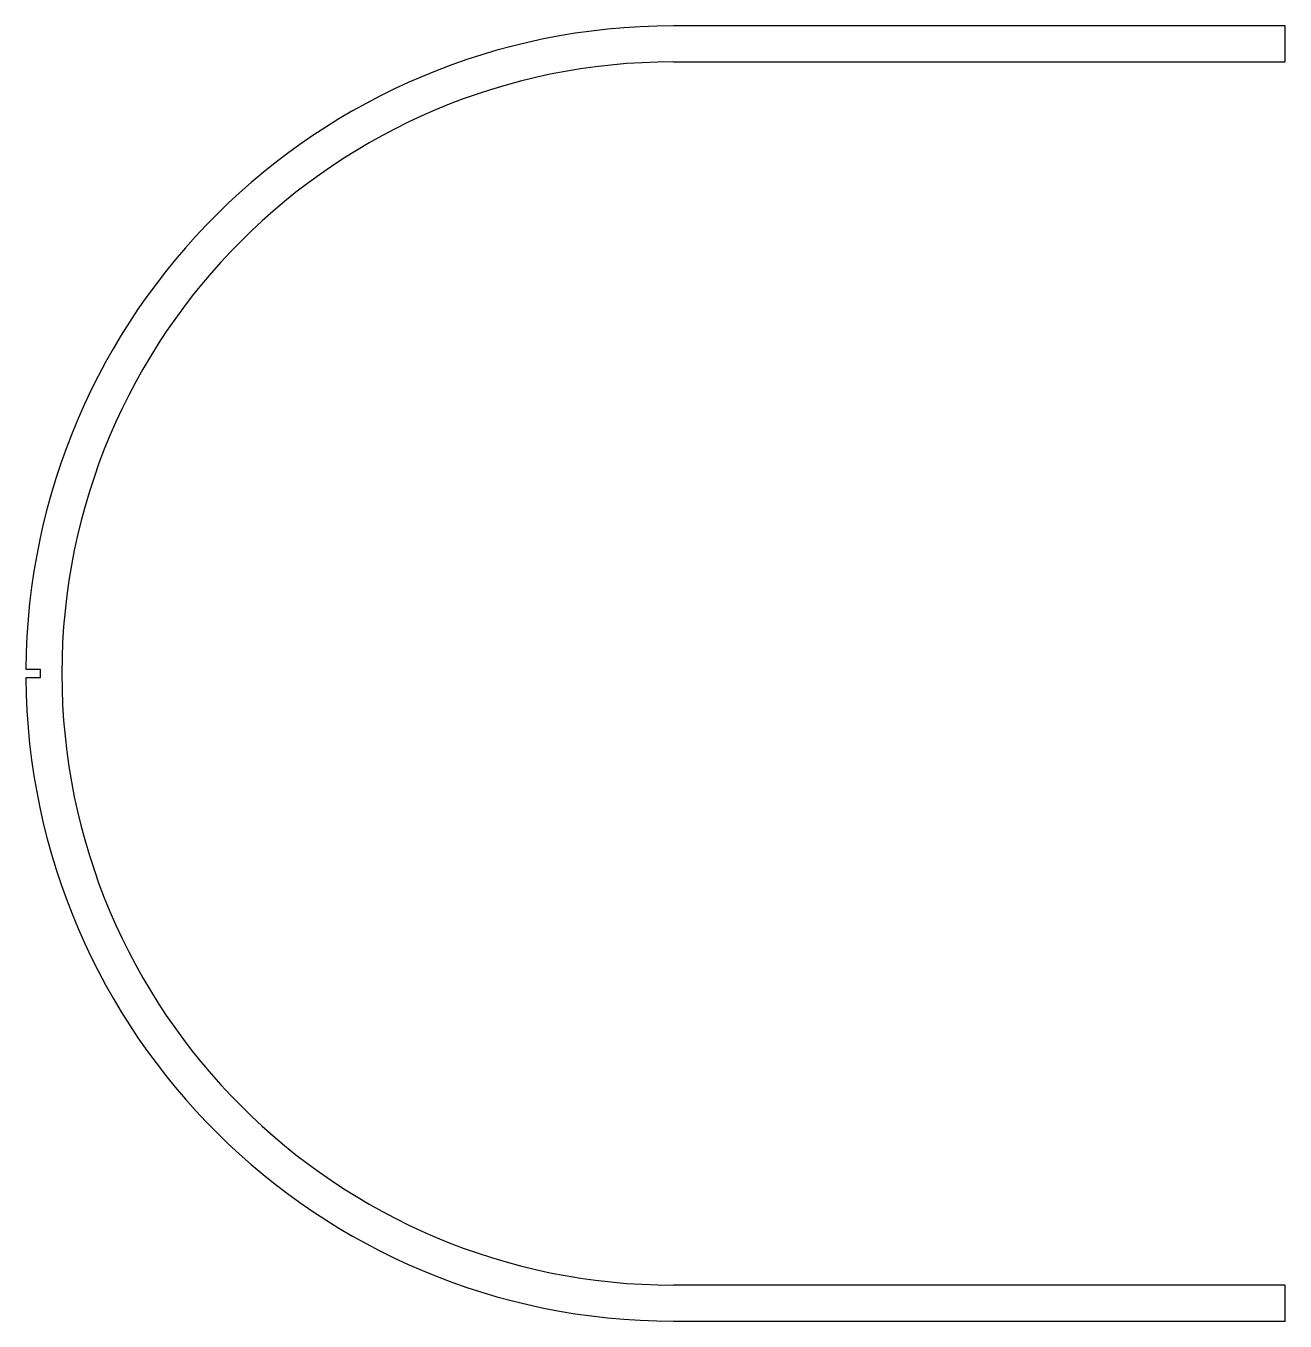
# Model space of a CAD drawing. Extents: x -900 to 850, y -900 to 900.
import ezdxf

# ---------------------------------------------------------------- set-up
doc = ezdxf.new("R2010")
doc.units = 0
doc.layers.get('0').update_dxf_attribs({"linetype": 'continuous'})

# ---------------------------------------------------------------- blocks, each defined once
blk = doc.blocks.new('BODY005')
at = {"color": 0}
for p, q in [((850, 900), (0, 900)), ((850, 850), (850, 900)), ((0, 850), (850, 850)), ((-900, 6), (-880, 6)), ((-880, 6), (-880, -6)), ((-880, -6), (-900, -6)), ((850, -850), (0, -850)), ((850, -900), (850, -850)), ((0, -900), (850, -900))]:
    blk.add_line(p, q, dxfattribs=at)
for radius, start, end in [(900, 90, 179.618), (850, 90, -90), (900, -179.618, -90)]:
    blk.add_arc((0, 0), radius, start, end, dxfattribs=at)

msp = doc.modelspace()

# ---------------------------------------------------------------- block references
at = {"color": 0}
msp.add_blockref('BODY005', (0, 0), dxfattribs=at)

doc.saveas('drawing.dxf')
